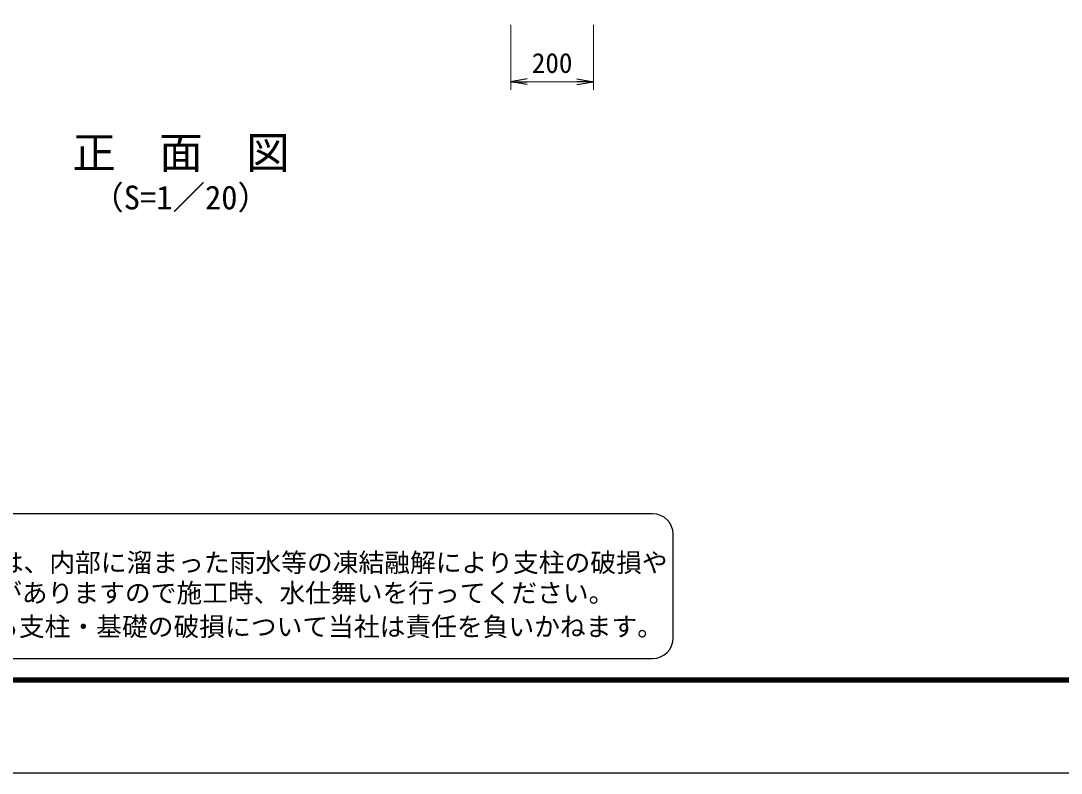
# Model space of a CAD drawing. Units: millimetres, scale not verified. Extents: x -4200 to 4200, y -2970 to 2970.
# Drawn here: x -2869 to -354, y -2970 to -1150 of the extents above; entities that cross this region are included whole.
import ezdxf
from ezdxf.enums import TextEntityAlignment as Align

# ---------------------------------------------------------------- set-up
doc = ezdxf.new("R2010")
doc.units = ezdxf.units.MM
doc.header["$LTSCALE"] = 10
for name, color, linetype, lineweight in [('0-4_D-STR-DIM', 7, 'Continuous', 13), ('0-A_D-TTL-TXT', 7, 'Continuous', 25), ('0-C_D-TTL', 7, 'Continuous', 25)]:
    doc.layers.add(name, color=color, linetype=linetype, lineweight=lineweight)
doc.layers.add('0-5_0', color=7, linetype='Continuous')
doc.styles.add('ＭＳ ゴシック', font='')
doc.styles.get('ＭＳ ゴシック').set_extended_font_data('MS Gothic')

# ---------------------------------------------------------------- blocks, each defined once
blk = doc.blocks.new('_Open')
at = {"layer": '0-5_0'}
blk.add_line((-10, 1.667), (0, 0), dxfattribs=at)
blk.add_lwpolyline([(-10, -1.667), (0, 0), (-10, 0)], dxfattribs=at)

msp = doc.modelspace()

# ---------------------------------------------------------------- linework, layer by layer
at = {"layer": '0-4_D-STR-DIM'}
for p, q in [((-1684.65, -1159.77), (-1684.65, -1317.09)), ((-1484.65, -1159.77), (-1484.65, -1317.09)), ((-1644.65, -1297.09), (-1524.65, -1297.09))]:
    msp.add_line(p, q, dxfattribs=at)
at = {"layer": '0-A_D-TTL-TXT', "color": 2}
for p, q in [((-1341.81, -2342.19), (-3787.36, -2342.19)), ((-1291.81, -2642.19), (-1291.81, -2392.19)), ((-3787.36, -2692.19), (-1341.81, -2692.19))]:
    msp.add_line(p, q, dxfattribs=at)
for centre, start, end in [((-1341.81, -2392.19), 0, 90), ((-1341.81, -2642.19), 270, 0)]:
    msp.add_arc(centre, 50, start, end, dxfattribs=at)
at = {"layer": '0-C_D-TTL', "color": 2}
msp.add_lwpolyline([(-4199.68, 2970.23), (4200.32, 2970.23), (4200.32, -2969.77), (-4199.68, -2969.77)], close=True, dxfattribs=at)
at = {"layer": '0-C_D-TTL'}
for points in [[(-3929.68, 2750.23), (3930.32, 2750.23), (3930.32, -2749.77), (-3929.68, -2749.77)], [(-3927.18, 2747.73), (3927.82, 2747.73), (3927.82, -2747.27), (-3927.18, -2747.27)], [(-3924.68, 2745.23), (3925.32, 2745.23), (3925.32, -2744.77), (-3924.68, -2744.77)], [(-3922.18, 2742.73), (3922.82, 2742.73), (3922.82, -2742.27), (-3922.18, -2742.27)], [(-3919.68, 2740.23), (3920.32, 2740.23), (3920.32, -2739.77), (-3919.68, -2739.77)]]:
    msp.add_lwpolyline(points, close=True, dxfattribs=at)

# ---------------------------------------------------------------- block references
at = {"layer": '0-4_D-STR-DIM', "xscale": 4, "yscale": 4, "rotation": 180}
msp.add_blockref('_Open', (-1684.65, -1297.09), dxfattribs=at)
at = {"layer": '0-4_D-STR-DIM', "xscale": 4, "yscale": 4}
msp.add_blockref('_Open', (-1484.65, -1297.09), dxfattribs=at)

# ---------------------------------------------------------------- texts
at = {"layer": '0-4_D-STR-DIM', "style": 'ＭＳ ゴシック'}
msp.add_text('200', height=48.09, dxfattribs=at).set_placement((-1633.65, -1290.34), align=Align.BOTTOM_LEFT)
at = {"layer": '0-A_D-TTL-TXT', "style": 'ＭＳ ゴシック'}
for s, height, p in [('正\u3000面\u3000図', 76.98, (-2744.55, -1530.17)), ('（S=1／20）', 57.7, (-2699.07, -1623.36)), ('凍結の恐れがある場所への設置は、内部に溜まった雨水等の凍結融解により支柱の破損や', 45.67, (-3797.18, -2496.87)), ('コンクリート基礎の破損の恐れがありますので施工時、水仕舞いを行ってください。', 45.67, (-3801.29, -2570.29)), ('施工による水仕舞い不備で起こる支柱・基礎の破損について当社は責任を負いかねます。 ', 45.67, (-3808.28, -2651.79))]:
    msp.add_text(s, height=height, dxfattribs=at).set_placement(p, align=Align.BOTTOM_LEFT)

doc.saveas('drawing.dxf')
